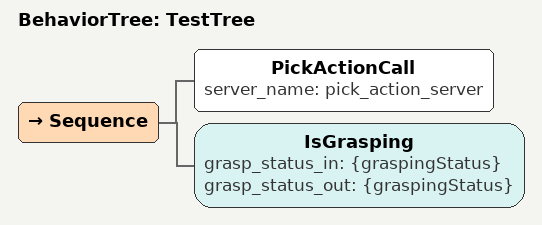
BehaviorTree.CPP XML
<root BTCPP_format="4">
    <BehaviorTree ID="TestTree">
        <Sequence>
            <PickActionCall server_name = "pick_action_server"/>
            <IsGrasping grasp_status_in="{graspingStatus}"
                        grasp_status_out="{graspingStatus}"/>
        </Sequence>
    </BehaviorTree>
</root>
